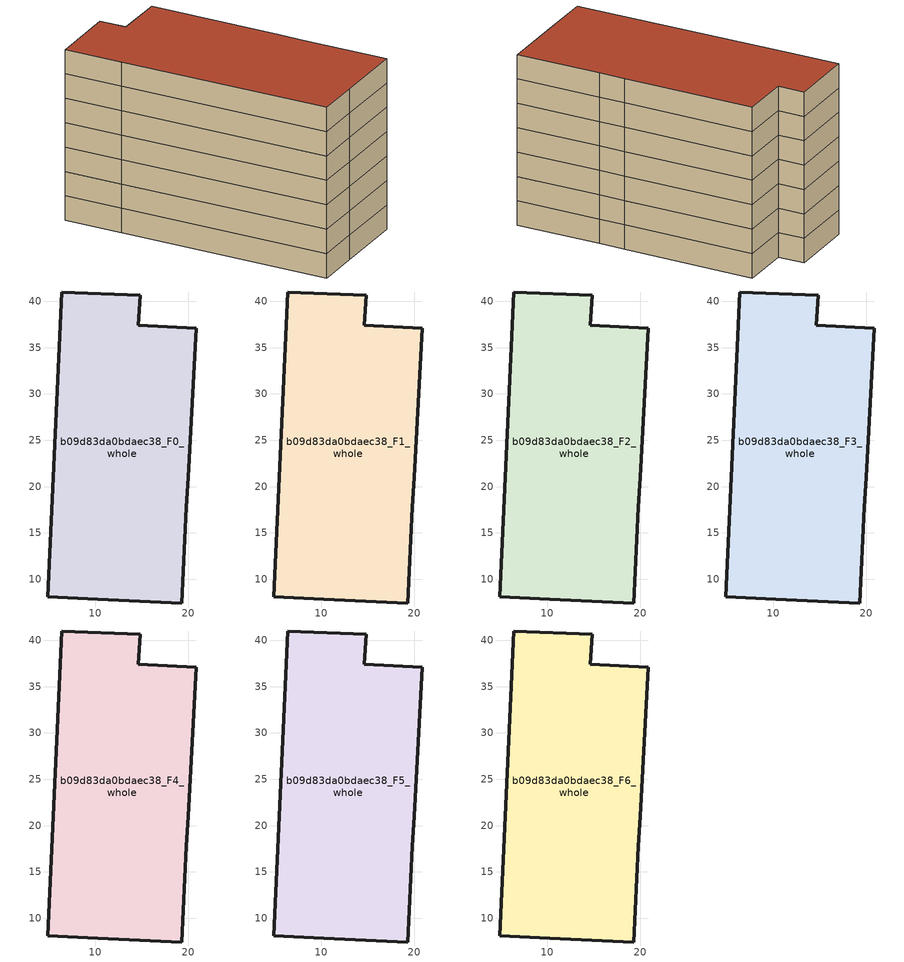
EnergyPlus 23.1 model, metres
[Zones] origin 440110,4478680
b09d83da0bdaec38_F0_whole
 floor ground (EU_floor_Construction): 20.88,37.08 20,20.99 19.81,17.76 19.29,7.45 10.26,7.88 4.85,8.12 6.03,33.89 6.38,40.99 14.81,40.65 14.63,37.39 z0
 wall outside (EU_wall_Construction): 19.29,7.45 19.81,17.76 20,20.99 20.88,37.08 14.63,37.39 14.81,40.65 6.38,40.99 6.03,33.89 4.85,8.12 10.26,7.88 19.29,7.45 z0:3
b09d83da0bdaec38_F1_whole
 floor to b09d83da0bdaec38_F0_whole (EU_floor_Construction): 20.88,37.08 20,20.99 19.81,17.76 19.29,7.45 10.26,7.88 4.85,8.12 6.03,33.89 6.38,40.99 14.81,40.65 14.63,37.39 z3
 wall outside (EU_wall_Construction): 19.29,7.45 19.81,17.76 20,20.99 20.88,37.08 14.63,37.39 14.81,40.65 6.38,40.99 6.03,33.89 4.85,8.12 10.26,7.88 19.29,7.45 z3:6
b09d83da0bdaec38_F2_whole
 floor to b09d83da0bdaec38_F1_whole (EU_floor_Construction): 20.88,37.08 20,20.99 19.81,17.76 19.29,7.45 10.26,7.88 4.85,8.12 6.03,33.89 6.38,40.99 14.81,40.65 14.63,37.39 z6
 wall outside (EU_wall_Construction): 19.29,7.45 19.81,17.76 20,20.99 20.88,37.08 14.63,37.39 14.81,40.65 6.38,40.99 6.03,33.89 4.85,8.12 10.26,7.88 19.29,7.45 z6:9
b09d83da0bdaec38_F3_whole
 floor to b09d83da0bdaec38_F2_whole (EU_floor_Construction): 20.88,37.08 20,20.99 19.81,17.76 19.29,7.45 10.26,7.88 4.85,8.12 6.03,33.89 6.38,40.99 14.81,40.65 14.63,37.39 z9
 wall outside (EU_wall_Construction): 19.29,7.45 19.81,17.76 20,20.99 20.88,37.08 14.63,37.39 14.81,40.65 6.38,40.99 6.03,33.89 4.85,8.12 10.26,7.88 19.29,7.45 z9:12
b09d83da0bdaec38_F4_whole
 floor to b09d83da0bdaec38_F3_whole (EU_floor_Construction): 20.88,37.08 20,20.99 19.81,17.76 19.29,7.45 10.26,7.88 4.85,8.12 6.03,33.89 6.38,40.99 14.81,40.65 14.63,37.39 z12
 wall outside (EU_wall_Construction): 19.29,7.45 19.81,17.76 20,20.99 20.88,37.08 14.63,37.39 14.81,40.65 6.38,40.99 6.03,33.89 4.85,8.12 10.26,7.88 19.29,7.45 z12:15
b09d83da0bdaec38_F5_whole
 floor to b09d83da0bdaec38_F4_whole (EU_floor_Construction): 20.88,37.08 20,20.99 19.81,17.76 19.29,7.45 10.26,7.88 4.85,8.12 6.03,33.89 6.38,40.99 14.81,40.65 14.63,37.39 z15
 wall outside (EU_wall_Construction): 19.29,7.45 19.81,17.76 20,20.99 20.88,37.08 14.63,37.39 14.81,40.65 6.38,40.99 6.03,33.89 4.85,8.12 10.26,7.88 19.29,7.45 z15:18
b09d83da0bdaec38_F6_whole
 floor to b09d83da0bdaec38_F5_whole (EU_floor_Construction): 20.88,37.08 20,20.99 19.81,17.76 19.29,7.45 10.26,7.88 4.85,8.12 6.03,33.89 6.38,40.99 14.81,40.65 14.63,37.39 z18
 wall outside (EU_wall_Construction): 19.29,7.45 19.81,17.76 20,20.99 20.88,37.08 14.63,37.39 14.81,40.65 6.38,40.99 6.03,33.89 4.85,8.12 10.26,7.88 19.29,7.45 z18:21
 roof outside (EU_roof_Construction): 19.29,7.45 19.81,17.76 20,20.99 20.88,37.08 14.63,37.39 14.81,40.65 6.38,40.99 6.03,33.89 4.85,8.12 10.26,7.88 z21
[Building]
EU S2 Campaign: North Axis=0; Terrain=City; Solar Distribution=FullExterior
[Site:Location]
Madrid: Latitude=40.5; Longitude=-3.5; Time Zone=1; Elevation=609
[SizingPeriod:WeatherFileDays]
AnnualSizingPeriod: Begin Month=1; Begin Day of Month=1; End Month=12; End Day of Month=31; Day of Week for Start Day=Monday; Use Weather File Daylight Saving Period=No; Use Weather File Rain and Snow Indicators=No
[MATERIAL]
EU_InternalMass_Material: Roughness=MediumRough; Thickness=0.1; Conductivity=1; Density=1800; Specific Heat=900; Thermal Absorptance=0.9; Solar Absorptance=0.7; Visible Absorptance=0.7
[MATERIAL:NOMASS] Roughness=MediumRough; Thermal Absorptance=0.9; Solar Absorptance=0.7; Visible Absorptance=0.7
Name | Thermal Resistance
EU_wall_NoMass | 0.609216
EU_roof_NoMass | 0.513268
EU_floor_NoMass | 0.568163
[CONSTRUCTION]
EU_wall_Construction: EU_wall_NoMass
EU_roof_Construction: EU_roof_NoMass
EU_floor_Construction: EU_floor_NoMass
EU_InternalMass_Construction: EU_InternalMass_Material
[ZONE] Type=1; Multiplier=1; Ceiling Height=autocalculate; Volume=1378.44; Floor Area=autocalculate; Part of Total Floor Area=Yes
b09d83da0bdaec38_F0_whole; b09d83da0bdaec38_F1_whole; b09d83da0bdaec38_F2_whole; b09d83da0bdaec38_F3_whole; b09d83da0bdaec38_F4_whole; b09d83da0bdaec38_F5_whole; b09d83da0bdaec38_F6_whole
[INTERNALMASS] Construction=EU_InternalMass_Construction; Surface Area=459.48
Name | Zone or ZoneList
b09d83da0bdaec38_F0_whole_EU_InternalMass | b09d83da0bdaec38_F0_whole
b09d83da0bdaec38_F1_whole_EU_InternalMass | b09d83da0bdaec38_F1_whole
b09d83da0bdaec38_F2_whole_EU_InternalMass | b09d83da0bdaec38_F2_whole
b09d83da0bdaec38_F3_whole_EU_InternalMass | b09d83da0bdaec38_F3_whole
b09d83da0bdaec38_F4_whole_EU_InternalMass | b09d83da0bdaec38_F4_whole
b09d83da0bdaec38_F5_whole_EU_InternalMass | b09d83da0bdaec38_F5_whole
b09d83da0bdaec38_F6_whole_EU_InternalMass | b09d83da0bdaec38_F6_whole
[OTHEREQUIPMENT] Fuel Type=Electricity; Design Level Calculation Method=Watts/Area; Power per Zone Floor Area=1; Fraction Latent=0; Fraction Radiant=0; Fraction Lost=0; Carbon Dioxide Generation Rate=0; EndUse Subcategory=EU_Step8_InternalGains
Name | Zone or ZoneList or Space or SpaceList | Schedule
EU_Step8_InternalGain_b09d83da0bdaec38_F0_whole_f000 | b09d83da0bdaec38_F0_whole | EU_Step8_GainSchedule_b09d83da0bdaec38_F0_whole_f000
EU_Step8_InternalGain_b09d83da0bdaec38_F1_whole_f000 | b09d83da0bdaec38_F1_whole | EU_Step8_GainSchedule_b09d83da0bdaec38_F1_whole_f000
EU_Step8_InternalGain_b09d83da0bdaec38_F2_whole_f000 | b09d83da0bdaec38_F2_whole | EU_Step8_GainSchedule_b09d83da0bdaec38_F2_whole_f000
EU_Step8_InternalGain_b09d83da0bdaec38_F3_whole_f000 | b09d83da0bdaec38_F3_whole | EU_Step8_GainSchedule_b09d83da0bdaec38_F3_whole_f000
EU_Step8_InternalGain_b09d83da0bdaec38_F4_whole_f000 | b09d83da0bdaec38_F4_whole | EU_Step8_GainSchedule_b09d83da0bdaec38_F4_whole_f000
EU_Step8_InternalGain_b09d83da0bdaec38_F5_whole_f000 | b09d83da0bdaec38_F5_whole | EU_Step8_GainSchedule_b09d83da0bdaec38_F5_whole_f000
EU_Step8_InternalGain_b09d83da0bdaec38_F6_whole_f000 | b09d83da0bdaec38_F6_whole | EU_Step8_GainSchedule_b09d83da0bdaec38_F6_whole_f000
[ZONEVENTILATION:DESIGNFLOWRATE] Schedule=EU_AlwaysOn; Design Flow Rate Calculation Method=AirChanges/Hour; Air Changes per Hour=0.752966; Ventilation Type=Natural; Fan Pressure Rise=0; Fan Total Efficiency=1; Constant Term Coefficient=1; Temperature Term Coefficient=0; Velocity Term Coefficient=0; Velocity Squared Term Coefficient=0; Minimum Indoor Temperature=-100; Maximum Indoor Temperature=100; Delta Temperature=-100; Minimum Outdoor Temperature=-100; Maximum Outdoor Temperature=100; Maximum Wind Speed=40
Name | Zone or ZoneList or Space or SpaceList
EU_ConstantAir_b09d83da0bdaec38_F0_whole | b09d83da0bdaec38_F0_whole
EU_ConstantAir_b09d83da0bdaec38_F1_whole | b09d83da0bdaec38_F1_whole
EU_ConstantAir_b09d83da0bdaec38_F2_whole | b09d83da0bdaec38_F2_whole
EU_ConstantAir_b09d83da0bdaec38_F3_whole | b09d83da0bdaec38_F3_whole
EU_ConstantAir_b09d83da0bdaec38_F4_whole | b09d83da0bdaec38_F4_whole
EU_ConstantAir_b09d83da0bdaec38_F5_whole | b09d83da0bdaec38_F5_whole
EU_ConstantAir_b09d83da0bdaec38_F6_whole | b09d83da0bdaec38_F6_whole
[HVACTEMPLATE:THERMOSTAT] Constant Heating Setpoint=20; Constant Cooling Setpoint=50
EU_HeatOnly_b09d83da0bdaec38_F0_whole; EU_HeatOnly_b09d83da0bdaec38_F1_whole; EU_HeatOnly_b09d83da0bdaec38_F2_whole; EU_HeatOnly_b09d83da0bdaec38_F3_whole; EU_HeatOnly_b09d83da0bdaec38_F4_whole; EU_HeatOnly_b09d83da0bdaec38_F5_whole; EU_HeatOnly_b09d83da0bdaec38_F6_whole
[HVACTEMPLATE:ZONE:IDEALLOADSAIRSYSTEM] System Availability Schedule=EU_AlwaysOn; Maximum Heating Supply Air Temperature=50; Minimum Cooling Supply Air Temperature=13; Maximum Heating Supply Air Humidity Ratio=0.0156; Minimum Cooling Supply Air Humidity Ratio=0.0077; Heating Limit=NoLimit; Cooling Limit=NoLimit; Heating Availability Schedule=EU_AlwaysOn; Cooling Availability Schedule=EU_CoolingOff; Dehumidification Control Type=ConstantSensibleHeatRatio; Cooling Sensible Heat Ratio=0.7; Dehumidification Setpoint=60; Humidification Control Type=None; Humidification Setpoint=30; Outdoor Air Method=None; Outdoor Air Flow Rate per Person=0.00944; Outdoor Air Flow Rate per Zone Floor Area=0; Outdoor Air Flow Rate per Zone=0; Demand Controlled Ventilation Type=None; Outdoor Air Economizer Type=NoEconomizer; Heat Recovery Type=None; Sensible Heat Recovery Effectiveness=0.7; Latent Heat Recovery Effectiveness=0.65
Name | Template Thermostat
b09d83da0bdaec38_F0_whole | EU_HeatOnly_b09d83da0bdaec38_F0_whole
b09d83da0bdaec38_F1_whole | EU_HeatOnly_b09d83da0bdaec38_F1_whole
b09d83da0bdaec38_F2_whole | EU_HeatOnly_b09d83da0bdaec38_F2_whole
b09d83da0bdaec38_F3_whole | EU_HeatOnly_b09d83da0bdaec38_F3_whole
b09d83da0bdaec38_F4_whole | EU_HeatOnly_b09d83da0bdaec38_F4_whole
b09d83da0bdaec38_F5_whole | EU_HeatOnly_b09d83da0bdaec38_F5_whole
b09d83da0bdaec38_F6_whole | EU_HeatOnly_b09d83da0bdaec38_F6_whole
[SIZING:ZONE] Zone Cooling Design Supply Air Temperature Input Method=SupplyAirTemperature; Zone Cooling Design Supply Air Temperature=13; Zone Heating Design Supply Air Temperature Input Method=SupplyAirTemperature; Zone Heating Design Supply Air Temperature=50; Zone Cooling Design Supply Air Humidity Ratio=0.008; Zone Heating Design Supply Air Humidity Ratio=0.008; Cooling Design Air Flow Method=DesignDay; Cooling Design Air Flow Rate=0; Cooling Minimum Air Flow per Zone Floor Area=0.000762; Cooling Minimum Air Flow=0; Cooling Minimum Air Flow Fraction=0.2; Heating Design Air Flow Method=DesignDay; Heating Design Air Flow Rate=0; Heating Maximum Air Flow per Zone Floor Area=0.002032; Heating Maximum Air Flow=0.141576; Heating Maximum Air Flow Fraction=0.3; Account for Dedicated Outdoor Air System=No; Dedicated Outdoor Air System Control Strategy=NeutralSupplyAir; Dedicated Outdoor Air Low Setpoint Temperature for Design=autosize; Dedicated Outdoor Air High Setpoint Temperature for Design=autosize; Zone Load Sizing Method=Sensible Load Only No Latent Load; Zone Latent Cooling Design Supply Air Humidity Ratio Input Method=HumidityRatioDifference; Zone Cooling Design Supply Air Humidity Ratio Difference=0.005; Zone Latent Heating Design Supply Air Humidity Ratio Input Method=HumidityRatioDifference; Zone Humidification Design Supply Air Humidity Ratio Difference=0.005
b09d83da0bdaec38_F0_whole; b09d83da0bdaec38_F1_whole; b09d83da0bdaec38_F2_whole; b09d83da0bdaec38_F3_whole; b09d83da0bdaec38_F4_whole; b09d83da0bdaec38_F5_whole; b09d83da0bdaec38_F6_whole
[SCHEDULE:CONSTANT]
Name | Hourly Value
EU_AlwaysOn | 1
EU_CoolingOff | 0
[SCHEDULE:FILE] Column Number=1; Rows to Skip at Top=0; Number of Hours of Data=8760; Column Separator=Comma; Interpolate to Timestep=No; Minutes per Item=60; Adjust Schedule for Daylight Savings=Yes
Name | File
EU_Step8_GainSchedule_b09d83da0bdaec38_F0_whole_f000 | C:\Users\o_iseri\Desktop\OpenUBEM\openubem\outputs\eu_evidence\EU-11\ES-MAD-BERRUGUETE\idfs\b09d83da0bdaec38\b09d83da0bdaec38_F0_whole_f000_gain.csv
EU_Step8_GainSchedule_b09d83da0bdaec38_F1_whole_f000 | C:\Users\o_iseri\Desktop\OpenUBEM\openubem\outputs\eu_evidence\EU-11\ES-MAD-BERRUGUETE\idfs\b09d83da0bdaec38\b09d83da0bdaec38_F1_whole_f000_gain.csv
EU_Step8_GainSchedule_b09d83da0bdaec38_F2_whole_f000 | C:\Users\o_iseri\Desktop\OpenUBEM\openubem\outputs\eu_evidence\EU-11\ES-MAD-BERRUGUETE\idfs\b09d83da0bdaec38\b09d83da0bdaec38_F2_whole_f000_gain.csv
EU_Step8_GainSchedule_b09d83da0bdaec38_F3_whole_f000 | C:\Users\o_iseri\Desktop\OpenUBEM\openubem\outputs\eu_evidence\EU-11\ES-MAD-BERRUGUETE\idfs\b09d83da0bdaec38\b09d83da0bdaec38_F3_whole_f000_gain.csv
EU_Step8_GainSchedule_b09d83da0bdaec38_F4_whole_f000 | C:\Users\o_iseri\Desktop\OpenUBEM\openubem\outputs\eu_evidence\EU-11\ES-MAD-BERRUGUETE\idfs\b09d83da0bdaec38\b09d83da0bdaec38_F4_whole_f000_gain.csv
EU_Step8_GainSchedule_b09d83da0bdaec38_F5_whole_f000 | C:\Users\o_iseri\Desktop\OpenUBEM\openubem\outputs\eu_evidence\EU-11\ES-MAD-BERRUGUETE\idfs\b09d83da0bdaec38\b09d83da0bdaec38_F5_whole_f000_gain.csv
EU_Step8_GainSchedule_b09d83da0bdaec38_F6_whole_f000 | C:\Users\o_iseri\Desktop\OpenUBEM\openubem\outputs\eu_evidence\EU-11\ES-MAD-BERRUGUETE\idfs\b09d83da0bdaec38\b09d83da0bdaec38_F6_whole_f000_gain.csv
